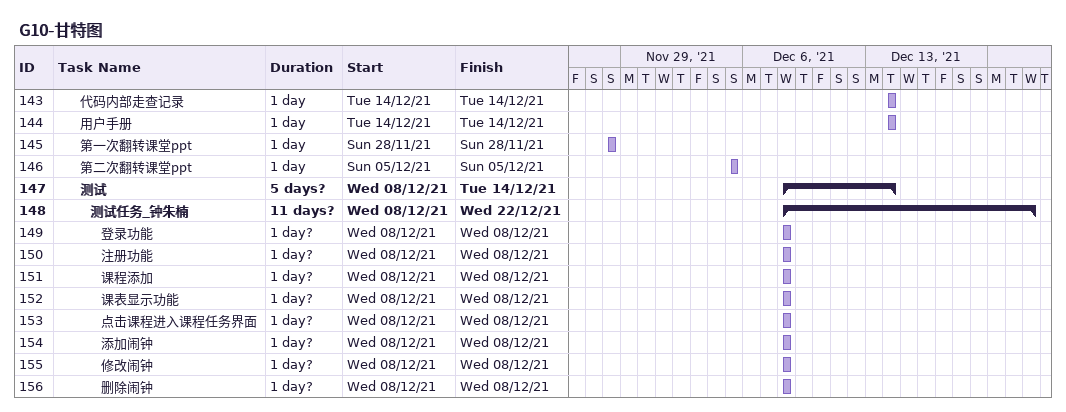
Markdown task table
G10-甘特图

| ID | Level | Task | Duration | Start | Finish |
|---|---|---|---|---|---|
| 143 | 3 | 代码内部走查记录 | 1d | 2021-12-14 | 2021-12-14 |
| 144 | 3 | 用户手册 | 1d | 2021-12-14 | 2021-12-14 |
| 145 | 3 | 第一次翻转课堂ppt | 1d | 2021-11-28 | 2021-11-28 |
| 146 | 3 | 第二次翻转课堂ppt | 1d | 2021-12-05 | 2021-12-05 |
| 147 | 3 | **测试** | 5d? | 2021-12-08 | 2021-12-14 |
| 148 | 4 | **测试任务_钟朱楠** | 11d? | 2021-12-08 | 2021-12-22 |
| 149 | 5 | 登录功能 | 1d? | 2021-12-08 | 2021-12-08 |
| 150 | 5 | 注册功能 | 1d? | 2021-12-08 | 2021-12-08 |
| 151 | 5 | 课程添加 | 1d? | 2021-12-08 | 2021-12-08 |
| 152 | 5 | 课表显示功能 | 1d? | 2021-12-08 | 2021-12-08 |
| 153 | 5 | 点击课程进入课程任务界面 | 1d? | 2021-12-08 | 2021-12-08 |
| 154 | 5 | 添加闹钟 | 1d? | 2021-12-08 | 2021-12-08 |
| 155 | 5 | 修改闹钟 | 1d? | 2021-12-08 | 2021-12-08 |
| 156 | 5 | 删除闹钟 | 1d? | 2021-12-08 | 2021-12-08 |
